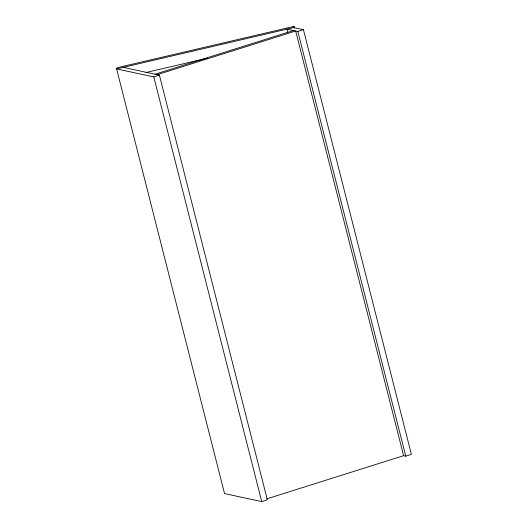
<?xml version="1.0" encoding="UTF-8"?>
<svg xmlns="http://www.w3.org/2000/svg" width="528" height="528" viewBox="0 0 528 528"><rect width="100%" height="100%" fill="white"/><g stroke="black" fill="none" stroke-linecap="round" stroke-linejoin="round"><path stroke-width="0.79" d="M159.403 75.141L153.793 76.91L116.609 68.917L293.627 27.581L294.063 26.4L117.051 67.736L116.609 68.917L224.552 493.601L261.736 501.6L267.346 499.831L159.403 75.141L123.248 67.366M293.033 27.35L294.063 26.4L294.466 27.977M155.067 74.204L293.495 30.532M157.238 74.672L295.667 30.994L403.61 455.684L405.775 456.152L411.391 454.377L303.448 29.693L293.627 27.581M287.76 32.168L286.988 29.126L297.838 31.462L303.448 29.693M266.752 498.868L403.61 455.684M145.827 72.554L207.629 58.126M297.838 31.462L405.775 456.152M153.793 76.91L261.736 501.6"/></g></svg>
